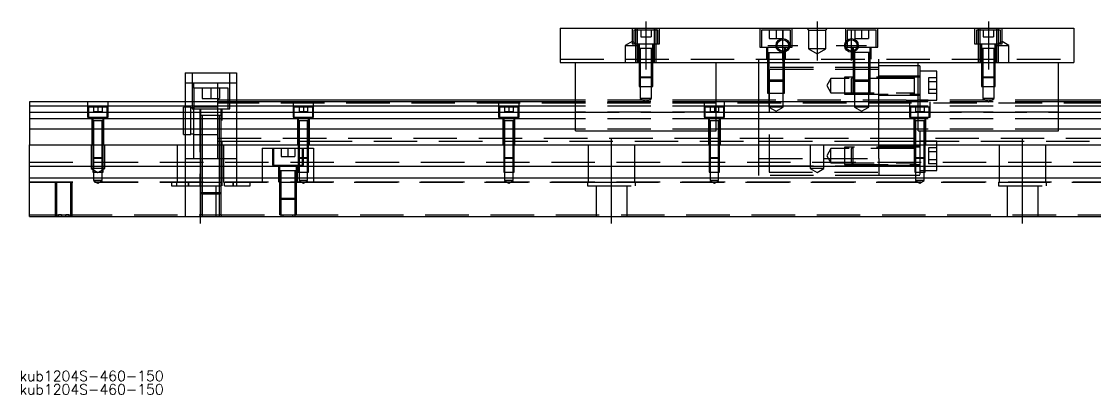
# Model space of a CAD drawing. Extents: x -12 to 639, y -274 to 77.
# Drawn here: x -2.3 to 311, y -274.1 to -165.1 of the extents above; entities that cross this region are included whole.
import ezdxf

# ---------------------------------------------------------------- set-up
doc = ezdxf.new("R2010")
doc.units = 0
doc.linetypes.add('CENTER', pattern=[50.8, 31.75, -6.35, 6.35, -6.35])
doc.linetypes.add('DASHED', pattern=[19.05, 12.7, -6.35])
doc.layers.get('0').update_dxf_attribs({"linetype": 'CONTINUOUS'})
doc.layers.add('CENTER', color=1, linetype='CENTER')
doc.styles.get("Standard").update_dxf_attribs({"font": 'txt.shx', "height": 3, "bigfont": 'bigfont.shx'})

# ---------------------------------------------------------------- blocks, each defined once
blk = doc.blocks.new('*U2')
at = {"color": 7, "linetype": 'CONTINUOUS'}
blk.add_text('kub1204S-460-150', height=3, dxfattribs=at).set_placement((-2.82, -274.13))
blk = doc.blocks.new('*U3')
at = {"color": 7, "linetype": 'CONTINUOUS'}
blk.add_text('kub1204S-460-150', height=3, dxfattribs=at).set_placement((-2.82, -270.2))

msp = doc.modelspace()

# ---------------------------------------------------------------- linework, layer by layer
at = {"color": 7, "linetype": 'CONTINUOUS'}
for p, q in [((155, -167.12), (305, -167.12)), ((155, -167.12), (155, -177.12)), ((305, -167.12), (305, -177.12)), ((155, -177.12), (305, -177.12)), ((159.5, -197.12), (159.5, -177.12)), ((200.5, -197.12), (200.5, -177.12)), ((213, -188.62), (213, -177.12)), ((248, -188.62), (248, -177.12)), ((259.5, -178.12), (248, -178.12)), ((259.5, -197.12), (259.5, -177.12)), ((300.5, -197.12), (300.5, -177.12)), ((45.5, -180.12), (45.5, -188.62)), ((45.5, -180.12), (60.5, -180.12)), ((60.5, -180.12), (60.5, -188.62)), ((0, -188.62), (0, -189.87)), ((159.5, -188.62), (0, -188.62)), ((159.5, -189.87), (0, -189.87)), ((0, -189.87), (0, -191.65)), ((159.5, -188.12), (60.5, -188.12)), ((213, -188.12), (200.5, -188.12)), ((259.5, -188.62), (200.5, -188.62)), ((259.5, -189.87), (200.5, -189.87)), ((256, -188.12), (259.5, -188.12)), ((410, -188.12), (300.5, -188.12)), ((460, -188.62), (300.5, -188.62)), ((460, -189.87), (300.5, -189.87)), ((0, -191.65), (159.5, -191.65)), ((0, -191.65), (0, -193.54)), ((159.5, -193.54), (0, -193.54)), ((0, -193.54), (0, -196.6)), ((200.5, -191.65), (259.5, -191.65)), ((259.5, -193.54), (200.5, -193.54)), ((300.5, -191.65), (460, -191.65)), ((460, -193.54), (300.5, -193.54)), ((0, -196.6), (0, -201.12)), ((159.5, -196.6), (0, -196.6)), ((159.5, -197.12), (200.5, -197.12)), ((259.5, -196.6), (200.5, -196.6)), ((259.5, -197.12), (300.5, -197.12)), ((460, -196.6), (300.5, -196.6)), ((0, -201.12), (460, -201.12)), ((0, -207.42), (0, -201.12)), ((0, -207.42), (460, -207.42)), ((0, -210.82), (0, -207.42)), ((0, -222.12), (0, -210.82)), ((0, -210.82), (460, -210.82)), ((0, -222.12), (460, -222.12))]:
    msp.add_line(p, q, dxfattribs=at)
at = {"color": 3, "linetype": 'DASHED'}
for p, q in [((176, -167.12), (176, -171.62)), ((183.5, -167.62), (176.5, -167.62)), ((176.5, -167.62), (176.5, -171.62)), ((177, -167.12), (177, -167.62)), ((177, -167.62), (177, -171.62)), ((177.5, -167.12), (177.5, -177.12)), ((178.5, -167.62), (178.5, -169.62)), ((180, -167.62), (180, -169.62)), ((181.5, -167.62), (181.5, -169.62)), ((182.5, -177.12), (182.5, -167.12)), ((183, -167.62), (183, -167.12)), ((183, -171.62), (183, -167.62)), ((183.5, -171.62), (183.5, -167.62)), ((184, -171.62), (184, -167.12)), ((213.25, -167.12), (213.25, -172.62)), ((222.25, -167.62), (213.75, -167.62)), ((213.75, -167.62), (213.75, -172.62)), ((216, -167.62), (216, -170.12)), ((218, -167.62), (218, -170.12)), ((220, -167.62), (220, -170.12)), ((222.25, -172.62), (222.25, -167.62)), ((222.75, -172.62), (222.75, -167.12)), ((227, -167.12), (227.5, -167.62)), ((227.5, -167.62), (227.5, -173.12)), ((227.5, -167.62), (232.5, -167.62)), ((232.5, -167.62), (233, -167.12)), ((232.5, -173.12), (232.5, -167.62)), ((238.25, -167.12), (238.25, -172.62)), ((247.25, -167.62), (238.75, -167.62)), ((238.75, -167.62), (238.75, -170.56)), ((241, -167.62), (241, -170.12)), ((243, -167.62), (243, -170.12)), ((245, -167.62), (245, -170.12)), ((247.25, -172.62), (247.25, -167.62)), ((247.75, -172.62), (247.75, -167.12)), ((276, -167.12), (276, -171.62)), ((283.5, -167.62), (276.5, -167.62)), ((276.5, -167.62), (276.5, -171.62)), ((277, -167.12), (277, -167.62)), ((277, -167.62), (277, -171.62)), ((277.5, -167.12), (277.5, -177.12)), ((278.5, -167.62), (278.5, -169.62)), ((280, -167.62), (280, -169.62)), ((281.5, -167.62), (281.5, -169.62)), ((282.5, -177.12), (282.5, -167.12)), ((283, -167.62), (283, -167.12)), ((283, -171.62), (283, -167.62)), ((283.5, -171.62), (283.5, -167.62)), ((284, -171.62), (284, -167.12)), ((176, -170.97), (174, -172.12)), ((174, -172.12), (178, -172.12)), ((174, -172.12), (174, -177.12)), ((178, -172.12), (176, -170.97)), ((176, -171.62), (184, -171.62)), ((177, -171.62), (177, -177.12)), ((177.75, -171.62), (177.75, -177.12)), ((178, -171.62), (178, -173.02)), ((178.5, -169.62), (180, -169.62)), ((180, -169.62), (181.5, -169.62)), ((182, -173.02), (182, -171.62)), ((182.25, -177.12), (182.25, -171.62)), ((183, -177.12), (183, -171.62)), ((216, -170.12), (218, -170.12)), ((218, -170.12), (220, -170.12)), ((238.75, -170.56), (238.75, -171.04)), ((238.75, -171.04), (238.75, -172.62)), ((241, -170.12), (243, -170.12)), ((243, -170.12), (245, -170.12)), ((276, -171.62), (284, -171.62)), ((277, -171.62), (277, -177.12)), ((277.75, -171.62), (277.75, -177.12)), ((278, -171.62), (278, -173.02)), ((278.5, -169.62), (280, -169.62)), ((280, -169.62), (281.5, -169.62)), ((284, -170.97), (282, -172.12)), ((282, -173.02), (282, -171.62)), ((282, -172.12), (286, -172.12)), ((282.25, -177.12), (282.25, -171.62)), ((283, -177.12), (283, -171.62)), ((286, -172.12), (284, -170.97)), ((286, -177.12), (286, -172.12)), ((178, -173.01), (178, -173.02)), ((178.22, -173.02), (178, -173.02)), ((178, -173.02), (178, -173.03)), ((178, -173.02), (178, -177.12)), ((181.78, -173.02), (178.22, -173.02)), ((178.35, -173.02), (178.35, -177.12)), ((181.65, -177.12), (181.65, -173.02)), ((182, -173.02), (181.78, -173.02)), ((182, -173.02), (182, -173.01)), ((182, -173.03), (182, -173.02)), ((182, -177.12), (182, -173.02)), ((213.25, -172.62), (222.75, -172.62)), ((215.25, -172.62), (215.25, -176.12)), ((215.5, -172.62), (215.5, -174.22)), ((215.5, -174.21), (215.5, -174.22)), ((215.5, -174.22), (215.76, -174.22)), ((215.5, -174.22), (220.5, -174.22)), ((215.5, -174.22), (215.5, -174.22)), ((215.5, -174.22), (215.5, -176.12)), ((215.9, -174.22), (215.9, -176.12)), ((220.1, -176.12), (220.1, -174.22)), ((220.5, -173.69), (220.5, -172.62)), ((220.5, -174.06), (220.5, -173.69)), ((220.5, -174.22), (220.5, -174.06)), ((220.5, -174.22), (220.5, -174.21)), ((220.5, -174.22), (220.5, -174.22)), ((220.5, -176.12), (220.5, -174.22)), ((220.75, -176.12), (220.75, -172.62)), ((227.5, -173.12), (230, -174.56)), ((232.5, -173.12), (227.5, -173.12)), ((230, -174.56), (232.5, -173.12)), ((238.25, -172.62), (247.75, -172.62)), ((240.25, -172.62), (240.25, -176.12)), ((240.5, -172.62), (240.5, -173.69)), ((240.5, -173.69), (240.5, -174.06)), ((240.5, -174.06), (240.5, -174.22)), ((240.5, -174.21), (240.5, -174.22)), ((240.76, -174.22), (240.5, -174.22)), ((240.5, -174.22), (240.5, -174.22)), ((240.5, -174.22), (240.5, -176.12)), ((245.24, -174.22), (240.76, -174.22)), ((240.9, -174.22), (240.9, -176.12)), ((245.1, -176.12), (245.1, -174.22)), ((245.5, -174.22), (245.24, -174.22)), ((245.5, -174.22), (245.5, -172.62)), ((245.5, -174.22), (245.5, -174.21)), ((245.5, -174.22), (245.5, -174.22)), ((245.5, -176.12), (245.5, -174.22)), ((245.75, -176.12), (245.75, -172.62)), ((278, -173.01), (278, -173.02)), ((278.22, -173.02), (278, -173.02)), ((278, -173.02), (278, -177.12)), ((278, -173.02), (278, -173.03)), ((281.78, -173.02), (278.22, -173.02)), ((278.35, -173.02), (278.35, -177.12)), ((281.65, -177.12), (281.65, -173.02)), ((282, -173.02), (281.78, -173.02)), ((282, -173.02), (282, -173.01)), ((282, -177.12), (282, -173.02)), ((282, -173.03), (282, -173.02)), ((155, -176.12), (305, -176.12)), ((178, -177.12), (178, -181.27)), ((178, -177.12), (178, -181.27)), ((178.35, -177.12), (178.35, -181.62)), ((181.65, -181.62), (181.65, -177.12)), ((182, -181.27), (182, -177.12)), ((182, -181.27), (182, -177.12)), ((213, -177.12), (213, -176.12)), ((215.5, -176.12), (215.5, -177.12)), ((215.5, -176.12), (215.5, -177.12)), ((215.5, -177.12), (215.5, -182.22)), ((215.5, -177.12), (215.5, -182.22)), ((215.9, -176.12), (215.9, -177.12)), ((215.9, -177.12), (215.9, -182.62)), ((220.1, -177.12), (220.1, -176.12)), ((220.1, -182.62), (220.1, -177.12)), ((220.5, -177.12), (220.5, -176.12)), ((220.5, -177.12), (220.5, -176.12)), ((220.5, -182.22), (220.5, -177.12)), ((220.5, -182.22), (220.5, -177.12)), ((240.5, -176.12), (240.5, -177.12)), ((240.5, -176.12), (240.5, -177.12)), ((240.5, -177.12), (240.5, -182.22)), ((240.5, -177.12), (240.5, -182.22)), ((240.9, -176.12), (240.9, -177.12)), ((240.9, -177.12), (240.9, -182.62)), ((245.1, -177.12), (245.1, -176.12)), ((245.1, -182.62), (245.1, -177.12)), ((245.5, -177.12), (245.5, -176.12)), ((245.5, -177.12), (245.5, -176.12)), ((245.5, -182.22), (245.5, -177.12)), ((245.5, -182.22), (245.5, -177.12)), ((248, -177.12), (248, -176.12)), ((260, -178.12), (259.5, -178.12)), ((260, -178.12), (260, -210.12)), ((278, -177.12), (278, -181.27)), ((278, -177.12), (278, -181.27)), ((278.35, -177.12), (278.35, -181.62)), ((281.65, -181.62), (281.65, -177.12)), ((282, -181.27), (282, -177.12)), ((282, -181.27), (282, -177.12)), ((47.5, -180.12), (47.5, -190.62)), ((58.5, -190.62), (58.5, -180.12)), ((178, -181.27), (182, -181.27)), ((178, -181.27), (178, -184.12)), ((178, -181.27), (178.35, -181.62)), ((181.65, -181.62), (178.35, -181.62)), ((178.35, -181.62), (178.35, -184.12)), ((181.65, -181.62), (182, -181.27)), ((181.65, -184.12), (181.65, -181.62)), ((182, -184.12), (182, -181.27)), ((248, -178.62), (213, -178.62)), ((248, -179.12), (216, -179.12)), ((216, -179.12), (216, -209.12)), ((238, -181.37), (238, -186.37)), ((260, -181.37), (238, -181.37)), ((240.4, -181.37), (240.4, -186.37)), ((260, -181.12), (248, -181.12)), ((258.4, -186.37), (258.4, -181.37)), ((265, -179.62), (260, -179.62)), ((262.5, -181.56), (262.5, -186.18)), ((265, -181.56), (262.5, -181.56)), ((265, -188.12), (265, -179.62)), ((278, -181.27), (282, -181.27)), ((278, -181.27), (278, -184.12)), ((278, -181.27), (278.35, -181.62)), ((281.65, -181.62), (278.35, -181.62)), ((278.35, -181.62), (278.35, -184.12)), ((281.65, -181.62), (282, -181.27)), ((281.65, -184.12), (281.65, -181.62)), ((282, -184.12), (282, -181.27)), ((48, -183.12), (45.5, -183.12)), ((48, -184.62), (48, -183.12)), ((55, -183.12), (48, -183.12)), ((58, -184.62), (48, -184.62)), ((48, -184.62), (48, -188.62)), ((50.5, -184.62), (50.5, -187.62)), ((53, -184.62), (53, -187.62)), ((55, -184.62), (55, -183.12)), ((60.5, -183.12), (55, -183.12)), ((55, -188.62), (55, -184.62)), ((55.5, -184.62), (55.5, -187.62)), ((58, -188.62), (58, -184.62)), ((178, -184.12), (182, -184.12)), ((178.35, -184.12), (178.35, -187.62)), ((181.65, -187.62), (181.65, -184.12)), ((215.5, -182.22), (220.5, -182.22)), ((215.5, -182.22), (215.5, -186.12)), ((215.5, -182.22), (215.9, -182.62)), ((220.1, -182.62), (215.9, -182.62)), ((215.9, -182.62), (215.9, -186.12)), ((220.1, -182.62), (220.5, -182.22)), ((220.1, -186.12), (220.1, -182.62)), ((220.5, -186.12), (220.5, -182.22)), ((234, -181.77), (232.79, -183.87)), ((232.79, -183.87), (234, -185.97)), ((234, -185.97), (234, -181.77)), ((258.4, -181.77), (234, -181.77)), ((240.5, -182.22), (245.5, -182.22)), ((240.5, -182.22), (240.5, -186.12)), ((240.5, -182.22), (240.9, -182.62)), ((245.1, -182.62), (240.9, -182.62)), ((240.9, -182.62), (240.9, -186.12)), ((245.1, -182.62), (245.5, -182.22)), ((245.1, -186.12), (245.1, -182.62)), ((245.5, -186.12), (245.5, -182.22)), ((265, -182.72), (262.5, -182.72)), ((278, -184.12), (282, -184.12)), ((278.35, -184.12), (278.35, -187.62)), ((281.65, -187.62), (281.65, -184.12)), ((50.5, -187.62), (53, -187.62)), ((53, -187.62), (55.5, -187.62)), ((181.65, -187.62), (178.35, -187.62)), ((178.35, -187.62), (180, -188.57)), ((180, -188.57), (181.65, -187.62)), ((215.5, -186.12), (220.5, -186.12)), ((215.9, -186.12), (215.9, -190.12)), ((220.1, -190.12), (220.1, -186.12)), ((234, -185.97), (258.4, -185.97)), ((238, -186.37), (260, -186.37)), ((240.5, -186.12), (245.5, -186.12)), ((240.9, -186.12), (240.9, -190.12)), ((245.1, -190.12), (245.1, -186.12)), ((248, -186.62), (260, -186.62)), ((265, -185.02), (262.5, -185.02)), ((265, -186.18), (262.5, -186.18)), ((281.65, -187.62), (278.35, -187.62)), ((278.35, -187.62), (280, -188.57)), ((280, -188.57), (281.65, -187.62)), ((17, -188.62), (17, -193.12)), ((22.75, -190.12), (17.25, -190.12)), ((17.25, -190.12), (17.25, -193.12)), ((18.75, -190.12), (18.75, -191.42)), ((20, -190.12), (20, -191.42)), ((21.25, -190.12), (21.25, -191.42)), ((22.75, -193.12), (22.75, -190.12)), ((23, -193.12), (23, -188.62)), ((45, -198.12), (45, -190.12)), ((45.5, -190.12), (45, -190.12)), ((45.5, -188.62), (45.5, -201.12)), ((47.1, -190.12), (45.5, -190.12)), ((47.1, -198.12), (47.1, -190.12)), ((48, -190.32), (47.1, -190.32)), ((47.5, -190.62), (58.5, -190.62)), ((48, -188.62), (48, -190.62)), ((55, -190.12), (48, -190.12)), ((48, -194.12), (48, -190.62)), ((49.75, -190.62), (49.75, -213.12)), ((50, -190.62), (50, -192.62)), ((58, -188.12), (55, -188.12)), ((55, -190.62), (55, -188.62)), ((410, -188.99), (55, -188.99)), ((55, -192.62), (55, -190.62)), ((56, -192.62), (56, -190.62)), ((56.25, -213.12), (56.25, -190.62)), ((60.5, -188.12), (58, -188.12)), ((58, -190.62), (58, -188.62)), ((60.5, -188.62), (60.5, -201.12)), ((77, -188.62), (77, -193.12)), ((82.75, -190.12), (77.25, -190.12)), ((77.25, -190.12), (77.25, -193.12)), ((78.75, -190.12), (78.75, -191.42)), ((80, -190.12), (80, -191.42)), ((81.25, -190.12), (81.25, -191.42)), ((82.75, -193.12), (82.75, -190.12)), ((83, -193.12), (83, -188.62)), ((137, -188.62), (137, -193.12)), ((142.75, -190.12), (137.25, -190.12)), ((137.25, -190.12), (137.25, -193.12)), ((138.75, -190.12), (138.75, -191.42)), ((140, -190.12), (140, -191.42)), ((141.25, -190.12), (141.25, -191.42)), ((142.75, -193.12), (142.75, -190.12)), ((143, -193.12), (143, -188.62)), ((200.5, -188.12), (159.5, -188.12)), ((200.5, -188.62), (159.5, -188.62)), ((200.5, -189.87), (159.5, -189.87)), ((200.5, -189.92), (159.5, -189.92)), ((197, -188.62), (197, -193.12)), ((202.75, -190.12), (197.25, -190.12)), ((197.25, -190.12), (197.25, -193.12)), ((198.75, -190.12), (198.75, -191.42)), ((200, -190.12), (200, -191.42)), ((201.25, -190.12), (201.25, -191.42)), ((202.75, -193.12), (202.75, -190.12)), ((203, -193.12), (203, -188.62)), ((216, -188.12), (213, -188.12)), ((213, -197.12), (213, -188.62)), ((220.1, -190.12), (215.9, -190.12)), ((215.9, -190.12), (218, -191.33)), ((256, -188.12), (216, -188.12)), ((218, -191.33), (220.1, -190.12)), ((245.1, -190.12), (240.9, -190.12)), ((240.9, -190.12), (243, -191.33)), ((243, -191.33), (245.1, -190.12)), ((248, -197.12), (248, -188.62)), ((257, -188.62), (257, -193.12)), ((262.75, -190.12), (257.25, -190.12)), ((257.25, -190.12), (257.25, -193.12)), ((258.75, -190.12), (258.75, -191.42)), ((300.5, -188.12), (259.5, -188.12)), ((300.5, -188.62), (259.5, -188.62)), ((300.5, -189.87), (259.5, -189.87)), ((300.5, -189.92), (259.5, -189.92)), ((260, -188.12), (265, -188.12)), ((260, -190.12), (260, -191.42)), ((261.25, -190.12), (261.25, -191.42)), ((262.75, -193.12), (262.75, -190.12)), ((263, -193.12), (263, -188.62)), ((17, -193.12), (23, -193.12)), ((18.25, -193.12), (18.25, -201.12)), ((18.5, -193.12), (18.5, -194.12)), ((18.5, -194.11), (18.5, -194.12)), ((18.62, -194.12), (18.5, -194.12)), ((18.5, -194.12), (18.5, -201.12)), ((18.5, -194.12), (18.5, -194.12)), ((20, -194.12), (18.62, -194.12)), ((18.75, -191.42), (20, -191.42)), ((18.75, -194.12), (18.75, -201.12)), ((20, -191.42), (21.25, -191.42)), ((21.38, -194.12), (20, -194.12)), ((21.25, -201.12), (21.25, -194.12)), ((21.5, -194.12), (21.38, -194.12)), ((21.5, -194.12), (21.5, -193.12)), ((21.5, -194.12), (21.5, -194.11)), ((21.5, -201.12), (21.5, -194.12)), ((21.5, -194.12), (21.5, -194.12)), ((21.75, -201.12), (21.75, -193.12)), ((48, -201.12), (48, -194.12)), ((50.35, -192.62), (50, -192.62)), ((50, -192.62), (50, -192.62)), ((50, -192.62), (50, -201.12)), ((50, -192.62), (50, -192.62)), ((55.65, -192.62), (50.35, -192.62)), ((50.5, -192.62), (50.5, -201.12)), ((55, -194.12), (55, -192.62)), ((55, -201.12), (55, -194.12)), ((55.5, -201.12), (55.5, -192.62)), ((56, -192.62), (55.65, -192.62)), ((56, -201.12), (56, -192.62)), ((56, -192.62), (56, -192.62)), ((56, -192.62), (56, -192.62)), ((77, -193.12), (83, -193.12)), ((78.25, -193.12), (78.25, -201.12)), ((78.5, -193.12), (78.5, -194.12)), ((78.5, -194.11), (78.5, -194.12)), ((78.62, -194.12), (78.5, -194.12)), ((78.5, -194.12), (78.5, -201.12)), ((78.5, -194.12), (78.5, -194.12)), ((80, -194.12), (78.62, -194.12)), ((78.75, -191.42), (80, -191.42)), ((78.75, -194.12), (78.75, -201.12)), ((80, -191.42), (81.25, -191.42)), ((81.38, -194.12), (80, -194.12)), ((81.25, -201.12), (81.25, -194.12)), ((81.5, -194.12), (81.38, -194.12)), ((81.5, -194.12), (81.5, -193.12)), ((81.5, -194.12), (81.5, -194.11)), ((81.5, -201.12), (81.5, -194.12)), ((81.5, -194.12), (81.5, -194.12)), ((81.75, -201.12), (81.75, -193.12)), ((137, -193.12), (143, -193.12)), ((138.25, -193.12), (138.25, -201.12)), ((138.5, -193.12), (138.5, -194.12)), ((138.5, -194.11), (138.5, -194.12)), ((138.62, -194.12), (138.5, -194.12)), ((138.5, -194.12), (138.5, -201.12)), ((138.5, -194.12), (138.5, -194.12)), ((140, -194.12), (138.62, -194.12)), ((138.75, -191.42), (140, -191.42)), ((138.75, -194.12), (138.75, -201.12)), ((140, -191.42), (141.25, -191.42)), ((141.38, -194.12), (140, -194.12)), ((141.25, -201.12), (141.25, -194.12)), ((141.5, -194.12), (141.38, -194.12)), ((141.5, -194.12), (141.5, -193.12)), ((141.5, -194.12), (141.5, -194.11)), ((141.5, -201.12), (141.5, -194.12)), ((141.5, -194.12), (141.5, -194.12)), ((141.75, -201.12), (141.75, -193.12)), ((200.5, -191.62), (159.5, -191.62)), ((159.5, -191.65), (200.5, -191.65)), ((200.5, -193.54), (159.5, -193.54)), ((197, -193.12), (203, -193.12)), ((198.25, -193.12), (198.25, -201.12)), ((198.5, -193.12), (198.5, -194.12)), ((198.5, -194.11), (198.5, -194.12)), ((198.62, -194.12), (198.5, -194.12)), ((198.5, -194.12), (198.5, -201.12)), ((198.5, -194.12), (198.5, -194.12)), ((200, -194.12), (198.62, -194.12)), ((198.75, -191.42), (200, -191.42)), ((198.75, -194.12), (198.75, -201.12)), ((200, -191.42), (201.25, -191.42)), ((201.38, -194.12), (200, -194.12)), ((201.25, -201.12), (201.25, -194.12)), ((201.5, -194.12), (201.38, -194.12)), ((201.5, -194.12), (201.5, -193.12)), ((201.5, -194.12), (201.5, -194.11)), ((201.5, -201.12), (201.5, -194.12)), ((201.5, -194.12), (201.5, -194.12)), ((201.75, -201.12), (201.75, -193.12)), ((257, -193.12), (263, -193.12)), ((258.25, -193.12), (258.25, -201.12)), ((258.5, -193.12), (258.5, -194.12)), ((258.5, -194.11), (258.5, -194.12)), ((258.62, -194.12), (258.5, -194.12)), ((258.5, -194.12), (258.5, -201.12)), ((258.5, -194.12), (258.5, -194.12)), ((260, -194.12), (258.62, -194.12)), ((258.75, -191.42), (260, -191.42)), ((258.75, -194.12), (258.75, -201.12)), ((300.5, -191.62), (259.5, -191.62)), ((259.5, -191.65), (300.5, -191.65)), ((300.5, -193.54), (259.5, -193.54)), ((260, -191.42), (261.25, -191.42)), ((261.38, -194.12), (260, -194.12)), ((261.25, -201.12), (261.25, -194.12)), ((261.5, -194.12), (261.38, -194.12)), ((261.5, -194.12), (261.5, -193.12)), ((261.5, -194.12), (261.5, -194.11)), ((261.5, -201.12), (261.5, -194.12)), ((261.5, -194.12), (261.5, -194.12)), ((261.75, -201.12), (261.75, -193.12)), ((200.5, -196.6), (159.5, -196.6)), ((200.5, -196.62), (159.5, -196.62)), ((213, -201.12), (213, -197.12)), ((248, -201.12), (248, -197.12)), ((300.5, -196.6), (259.5, -196.6)), ((300.5, -196.62), (259.5, -196.62)), ((45, -198.12), (45.5, -198.12)), ((45.5, -198.12), (47.1, -198.12)), ((47.1, -197.92), (48, -197.92)), ((48, -198.12), (50, -198.12)), ((50, -198.12), (50.5, -198.12)), ((50.5, -198.12), (55, -198.12)), ((55, -199.24), (410, -199.24)), ((55, -200.12), (55.5, -200.12)), ((55.5, -200.12), (56, -200.12)), ((56, -200.12), (60.5, -200.12)), ((60.5, -200.12), (78.5, -200.12)), ((78.5, -200.12), (78.75, -200.12)), ((78.75, -200.12), (81.25, -200.12)), ((81.25, -200.12), (81.5, -200.12)), ((81.5, -200.12), (213, -200.12)), ((213, -200.12), (216, -200.12)), ((216, -200.12), (248, -200.12)), ((216, -200.12), (248, -200.12)), ((248, -200.12), (258.5, -200.12)), ((248, -200.12), (258.5, -200.12)), ((258.5, -200.12), (258.75, -200.12)), ((258.5, -200.12), (258.75, -200.12)), ((258.75, -200.12), (260, -200.12)), ((258.75, -200.12), (410, -200.12)), ((265, -200.12), (260, -200.12)), ((265, -208.62), (265, -200.12)), ((18, -201.12), (18, -208.12)), ((18.5, -201.12), (18.5, -204.87)), ((18.5, -201.12), (18.5, -204.87)), ((18.75, -201.12), (18.75, -205.12)), ((21.25, -205.12), (21.25, -201.12)), ((21.5, -204.87), (21.5, -201.12)), ((21.5, -204.87), (21.5, -201.12)), ((22, -208.12), (22, -201.12)), ((43.29, -212.12), (43.29, -201.12)), ((45.5, -201.12), (45.5, -207.42)), ((48, -205.12), (48, -201.12)), ((50, -201.12), (50, -207.42)), ((50.5, -201.12), (50.5, -207.42)), ((55, -205.12), (55, -201.12)), ((55.5, -207.42), (55.5, -201.12)), ((56, -207.42), (56, -201.12)), ((56.71, -201.12), (56.71, -212.12)), ((60.5, -201.12), (60.5, -207.42)), ((68, -202.12), (68, -207.42)), ((68, -202.12), (78.5, -202.12)), ((71, -202.12), (71, -207.12)), ((71.25, -202.12), (71.25, -207.12)), ((73.5, -202.12), (73.5, -204.62)), ((75.5, -202.12), (75.5, -204.62)), ((77.5, -202.12), (77.5, -204.62)), ((78.5, -201.12), (78.5, -204.87)), ((78.5, -201.12), (78.5, -204.87)), ((78.5, -202.12), (78.75, -202.12)), ((78.75, -201.12), (78.75, -205.12)), ((78.75, -202.12), (81.25, -202.12)), ((79.75, -205.12), (79.75, -202.12)), ((80, -207.12), (80, -202.12)), ((81.25, -205.12), (81.25, -201.12)), ((81.25, -202.12), (81.5, -202.12)), ((81.5, -204.87), (81.5, -201.12)), ((81.5, -204.87), (81.5, -201.12)), ((81.5, -202.12), (83, -202.12)), ((83, -202.12), (83, -207.42)), ((138.5, -201.12), (138.5, -204.87)), ((138.5, -201.12), (138.5, -204.87)), ((138.75, -201.12), (138.75, -205.12)), ((141.25, -205.12), (141.25, -201.12)), ((141.5, -204.87), (141.5, -201.12)), ((141.5, -204.87), (141.5, -201.12)), ((163.29, -212.12), (163.29, -201.12)), ((176.71, -201.12), (176.71, -212.12)), ((198.5, -201.12), (198.5, -204.87)), ((198.5, -201.12), (198.5, -204.87)), ((198.75, -201.12), (198.75, -205.12)), ((201.25, -205.12), (201.25, -201.12)), ((201.5, -204.87), (201.5, -201.12)), ((201.5, -204.87), (201.5, -201.12)), ((213, -205.12), (213, -201.12)), ((228, -201.12), (228, -208.12)), ((232, -208.12), (232, -201.12)), ((234, -202.27), (232.79, -204.37)), ((234, -206.47), (234, -202.27)), ((258.4, -202.27), (234, -202.27)), ((238, -201.87), (238, -206.87)), ((260, -201.87), (238, -201.87)), ((240.4, -201.87), (240.4, -206.87)), ((248, -205.12), (248, -201.12)), ((260, -201.62), (248, -201.62)), ((260, -201.62), (248, -201.62)), ((258.4, -206.87), (258.4, -201.87)), ((258.5, -201.87), (258.4, -201.87)), ((258.4, -206.87), (258.4, -201.87)), ((258.5, -201.12), (258.5, -204.87)), ((258.5, -201.12), (258.5, -204.87)), ((258.75, -201.87), (258.5, -201.87)), ((258.75, -201.12), (258.75, -205.12)), ((261.25, -205.12), (261.25, -201.12)), ((261.5, -204.87), (261.5, -201.12)), ((261.5, -204.87), (261.5, -201.12)), ((262.5, -202.06), (262.5, -206.68)), ((265, -202.06), (262.5, -202.06)), ((265, -203.22), (262.5, -203.22)), ((283.29, -212.12), (283.29, -201.12)), ((296.71, -201.12), (296.71, -212.12)), ((0, -206.27), (460, -206.27)), ((18.5, -204.87), (21.5, -204.87)), ((18.5, -204.87), (18.5, -207.42)), ((18.5, -204.87), (18.75, -205.12)), ((21.25, -205.12), (18.75, -205.12)), ((18.75, -205.12), (18.75, -209.12)), ((21.25, -205.12), (21.5, -204.87)), ((21.25, -209.12), (21.25, -205.12)), ((21.5, -207.42), (21.5, -204.87)), ((45.5, -205.12), (48, -205.12)), ((48, -205.12), (50, -205.12)), ((50, -205.12), (50.5, -205.12)), ((50.5, -205.12), (55, -205.12)), ((55, -205.12), (60.5, -205.12)), ((73.5, -204.62), (75.5, -204.62)), ((75.5, -204.62), (77.5, -204.62)), ((78.5, -204.87), (81.5, -204.87)), ((78.5, -204.87), (78.5, -207.42)), ((78.5, -204.87), (78.75, -205.12)), ((81.25, -205.12), (78.75, -205.12)), ((78.75, -205.12), (78.75, -209.12)), ((79.75, -207.12), (79.75, -205.12)), ((81.25, -205.12), (81.5, -204.87)), ((81.25, -209.12), (81.25, -205.12)), ((81.5, -207.42), (81.5, -204.87)), ((138.5, -204.87), (141.5, -204.87)), ((138.5, -204.87), (138.5, -207.42)), ((138.5, -204.87), (138.75, -205.12)), ((141.25, -205.12), (138.75, -205.12)), ((138.75, -205.12), (138.75, -209.12)), ((141.25, -205.12), (141.5, -204.87)), ((141.25, -209.12), (141.25, -205.12)), ((141.5, -207.42), (141.5, -204.87)), ((198.5, -204.87), (201.5, -204.87)), ((198.5, -204.87), (198.5, -207.42)), ((198.5, -204.87), (198.75, -205.12)), ((201.25, -205.12), (198.75, -205.12)), ((198.75, -205.12), (198.75, -209.12)), ((201.25, -205.12), (201.5, -204.87)), ((201.25, -209.12), (201.25, -205.12)), ((201.5, -207.42), (201.5, -204.87)), ((213, -205.12), (248, -205.12)), ((213, -207.42), (213, -205.12)), ((232.79, -204.37), (234, -206.47)), ((234, -206.47), (258.4, -206.47)), ((248, -205.12), (248, -207.42)), ((258.5, -204.87), (261.5, -204.87)), ((258.5, -204.87), (258.5, -207.42)), ((258.5, -204.87), (258.75, -205.12)), ((261.25, -205.12), (258.75, -205.12)), ((258.75, -205.12), (258.75, -209.12)), ((261.25, -205.12), (261.5, -204.87)), ((261.25, -209.12), (261.25, -205.12)), ((261.5, -207.42), (261.5, -204.87)), ((265, -205.52), (262.5, -205.52)), ((265, -206.68), (262.5, -206.68)), ((22, -208.12), (18, -208.12)), ((18, -208.12), (20, -209.27)), ((18.5, -207.42), (18.5, -209.12)), ((18.5, -209.12), (21.5, -209.12)), ((18.75, -209.12), (18.75, -211.62)), ((20, -209.27), (22, -208.12)), ((21.25, -211.62), (21.25, -209.12)), ((21.5, -209.12), (21.5, -207.42)), ((45.5, -207.42), (45.5, -210.82)), ((50, -207.42), (50, -210.82)), ((50.5, -207.42), (50.5, -210.82)), ((55.5, -210.82), (55.5, -207.42)), ((56, -210.82), (56, -207.42)), ((60.5, -207.42), (60.5, -210.82)), ((68, -207.42), (68, -210.82)), ((71, -207.12), (80, -207.12)), ((72.75, -207.12), (72.75, -212.12)), ((73, -207.12), (73, -207.42)), ((73, -207.42), (73, -208.72)), ((73, -208.71), (73, -208.72)), ((73.26, -208.72), (73, -208.72)), ((73, -208.72), (73, -210.82)), ((73, -208.72), (73, -208.72)), ((77.74, -208.72), (73.26, -208.72)), ((73.4, -208.72), (73.4, -210.82)), ((77.6, -210.82), (77.6, -208.72)), ((78, -208.72), (77.74, -208.72)), ((78, -207.42), (78, -207.12)), ((78, -208.72), (78, -207.42)), ((78, -208.72), (78, -208.71)), ((78, -210.82), (78, -208.72)), ((78, -208.72), (78, -208.72)), ((78.25, -212.12), (78.25, -207.12)), ((78.5, -207.42), (78.5, -209.12)), ((78.5, -209.12), (81.5, -209.12)), ((78.75, -209.12), (78.75, -211.62)), ((81.25, -211.62), (81.25, -209.12)), ((81.5, -209.12), (81.5, -207.42)), ((83, -207.42), (83, -210.82)), ((138.5, -207.42), (138.5, -209.12)), ((138.5, -209.12), (141.5, -209.12)), ((138.75, -209.12), (138.75, -211.62)), ((141.25, -211.62), (141.25, -209.12)), ((141.5, -209.12), (141.5, -207.42)), ((198.5, -207.42), (198.5, -209.12)), ((198.5, -209.12), (201.5, -209.12)), ((198.75, -209.12), (198.75, -211.62)), ((201.25, -211.62), (201.25, -209.12)), ((201.5, -209.12), (201.5, -207.42)), ((213, -207.4), (248, -207.4)), ((216, -207.4), (213, -207.4)), ((213, -210.12), (213, -207.42)), ((248, -207.4), (216, -207.4)), ((216, -209.12), (248, -209.12)), ((232, -208.12), (228, -208.12)), ((228, -208.12), (230, -209.27)), ((230, -209.27), (232, -208.12)), ((238, -206.87), (260, -206.87)), ((248, -207.12), (260, -207.12)), ((248, -207.12), (260, -207.12)), ((248, -207.42), (248, -210.12)), ((258.4, -206.87), (258.4, -206.87)), ((258.4, -206.87), (258.4, -206.87)), ((258.4, -206.87), (258.5, -206.87)), ((258.5, -207.42), (258.5, -209.12)), ((258.5, -209.12), (261.5, -209.12)), ((258.75, -209.12), (258.75, -211.62)), ((260, -208.62), (265, -208.62)), ((261.25, -211.62), (261.25, -209.12)), ((261.5, -209.12), (261.5, -207.42)), ((0, -211.97), (460, -211.97)), ((0, -212.12), (43.29, -212.12)), ((7.5, -212.12), (7.5, -222.12)), ((7.9, -212.12), (7.9, -222.12)), ((12.1, -222.12), (12.1, -212.12)), ((12.5, -222.12), (12.5, -212.12)), ((21.25, -211.62), (18.75, -211.62)), ((18.75, -211.62), (20, -212.34)), ((20, -212.34), (21.25, -211.62)), ((41.5, -212.12), (41.5, -213.12)), ((43, -212.12), (57, -212.12)), ((43, -212.12), (43, -213.12)), ((43.29, -212.12), (56.71, -212.12)), ((45.5, -210.82), (45.5, -212.12)), ((45.5, -212.12), (45.5, -213.12)), ((46.5, -213.12), (46.5, -212.12)), ((46.5, -212.12), (46.5, -213.12)), ((50, -210.82), (50, -212.12)), ((50, -212.12), (50, -213.12)), ((50.5, -210.82), (50.5, -212.12)), ((50.5, -212.12), (50.5, -213.12)), ((55.5, -212.12), (55.5, -210.82)), ((55.5, -213.12), (55.5, -212.12)), ((56, -212.12), (56, -210.82)), ((56, -213.12), (56, -212.12)), ((56.71, -212.12), (403.29, -212.12)), ((57, -213.12), (57, -212.12)), ((59.5, -212.12), (59.5, -213.12)), ((59.5, -213.12), (59.5, -212.12)), ((60.5, -210.82), (60.5, -213.12)), ((64.5, -213.12), (64.5, -212.12)), ((68, -210.82), (68, -212.12)), ((73, -210.82), (73, -212.12)), ((73, -212.12), (73, -216.72)), ((73, -212.12), (73, -216.72)), ((73.4, -210.82), (73.4, -212.12)), ((73.4, -212.12), (77.6, -212.12)), ((73.4, -212.12), (73.4, -217.12)), ((77.6, -212.12), (77.6, -210.82)), ((77.6, -217.12), (77.6, -212.12)), ((78, -212.12), (78, -210.82)), ((78, -216.72), (78, -212.12)), ((78, -216.72), (78, -212.12)), ((81.25, -211.62), (78.75, -211.62)), ((78.75, -211.62), (80, -212.34)), ((80, -212.34), (81.25, -211.62)), ((83, -210.82), (83, -212.12)), ((141.25, -211.62), (138.75, -211.62)), ((138.75, -211.62), (140, -212.34)), ((140, -212.34), (141.25, -211.62)), ((163, -212.12), (177, -212.12)), ((163, -212.12), (163, -213.12)), ((177, -213.12), (177, -212.12)), ((201.25, -211.62), (198.75, -211.62)), ((198.75, -211.62), (200, -212.34)), ((200, -212.34), (201.25, -211.62)), ((248, -210.12), (213, -210.12)), ((260, -210.12), (248, -210.12)), ((261.25, -211.62), (258.75, -211.62)), ((258.75, -211.62), (260, -212.34)), ((260, -212.34), (261.25, -211.62)), ((283, -212.12), (297, -212.12)), ((283, -212.12), (283, -213.12)), ((297, -213.12), (297, -212.12)), ((41.5, -213.12), (43, -213.12)), ((43, -213.12), (57, -213.12)), ((43, -213.12), (57, -213.12)), ((45.5, -213.12), (45.5, -222.12)), ((50, -213.12), (50, -215.12)), ((50, -213.12), (50, -215.12)), ((50, -215.12), (56, -215.12)), ((50, -215.12), (50, -221.62)), ((50, -215.12), (50.5, -215.62)), ((50.5, -213.12), (55.5, -213.12)), ((50.5, -213.12), (50.5, -215.62)), ((55.5, -215.62), (50.5, -215.62)), ((50.5, -215.62), (50.5, -221.62)), ((54.5, -222.12), (54.5, -213.12)), ((55.5, -215.62), (55.5, -213.12)), ((55.5, -215.62), (56, -215.12)), ((55.5, -221.62), (55.5, -215.62)), ((56, -215.12), (56, -213.12)), ((56, -215.12), (56, -213.12)), ((56, -221.62), (56, -215.12)), ((57, -213.12), (59.5, -213.12)), ((59.5, -213.12), (64.5, -213.12)), ((163, -213.12), (177, -213.12)), ((165.5, -213.12), (165.5, -222.12)), ((174.5, -222.12), (174.5, -213.12)), ((283, -213.12), (297, -213.12)), ((285.5, -213.12), (285.5, -222.12)), ((294.5, -222.12), (294.5, -213.12)), ((73, -216.72), (78, -216.72)), ((73, -216.72), (73, -221.62)), ((73, -216.72), (73.4, -217.12)), ((77.6, -217.12), (73.4, -217.12)), ((73.4, -217.12), (73.4, -221.62)), ((77.6, -217.12), (78, -216.72)), ((77.6, -221.62), (77.6, -217.12)), ((78, -221.62), (78, -216.72)), ((0, -221.62), (8.5, -221.62)), ((9.36, -221.62), (8.5, -221.62)), ((8.5, -222.12), (8.5, -221.62)), ((8.5, -221.62), (9.36, -221.62)), ((9.36, -221.62), (10.64, -221.62)), ((9.36, -221.62), (9.36, -222.12)), ((11.5, -221.62), (10.64, -221.62)), ((10.64, -222.12), (10.64, -221.62)), ((10.64, -221.62), (11.5, -221.62)), ((11.5, -221.62), (11.5, -222.12)), ((11.5, -221.62), (50, -221.62)), ((50, -222.12), (50, -221.62)), ((50.5, -221.62), (50, -221.62)), ((50, -221.62), (50.5, -221.62)), ((50.5, -221.62), (55.5, -221.62)), ((50.5, -221.62), (50.5, -222.12)), ((56, -221.62), (55.5, -221.62)), ((55.5, -222.12), (55.5, -221.62)), ((55.5, -221.62), (56, -221.62)), ((56, -221.62), (56, -222.12)), ((56, -221.62), (73.5, -221.62)), ((73.5, -221.62), (73, -221.62)), ((73.5, -222.12), (73.5, -221.62)), ((73.5, -221.62), (74.03, -221.62)), ((74.03, -221.62), (76.97, -221.62)), ((74.03, -221.62), (74.03, -222.12)), ((76.97, -222.12), (76.97, -221.62)), ((76.97, -221.62), (77.5, -221.62)), ((78, -221.62), (77.5, -221.62)), ((77.5, -221.62), (77.5, -222.12)), ((77.5, -221.62), (460, -221.62))]:
    msp.add_line(p, q, dxfattribs=at)
at = {"color": 3, "linetype": 'CONTINUOUS'}
for p, q in [((240.4, -181.37), (240, -181.77)), ((240, -185.97), (240, -181.77)), ((240.4, -186.37), (240, -185.97)), ((240.4, -201.87), (240, -202.27)), ((240, -206.47), (240, -202.27)), ((240.4, -206.87), (240, -206.47))]:
    msp.add_line(p, q, dxfattribs=at)
for centre in [(220, -172.12), (240, -172.12)]:
    msp.add_circle(centre, 2, dxfattribs=at)
at = {"color": 7, "linetype": 'CONTINUOUS'}
for centre in [(220, -172.12), (240, -172.12)]:
    msp.add_circle(centre, 1.65, dxfattribs=at)
at = {"layer": 'CENTER', "color": 1, "linetype": 'CENTER'}
for p, q in [((180, -165.12), (180, -179.12)), ((230, -165.12), (230, -176.56)), ((280, -165.12), (280, -179.12)), ((220, -176.52), (220, -167.72)), ((240, -176.52), (240, -167.72)), ((215.6, -172.12), (224.4, -172.12)), ((235.6, -172.12), (244.4, -172.12)), ((50, -224.12), (50, -199.12)), ((170, -224.12), (170, -199.12)), ((290, -224.12), (290, -199.12))]:
    msp.add_line(p, q, dxfattribs=at)

# ---------------------------------------------------------------- block references
at = {"color": 7, "linetype": 'CONTINUOUS'}
for name in ['*U3', '*U2']:
    msp.add_blockref(name, (0, 0), dxfattribs=at)

doc.saveas('drawing.dxf')
